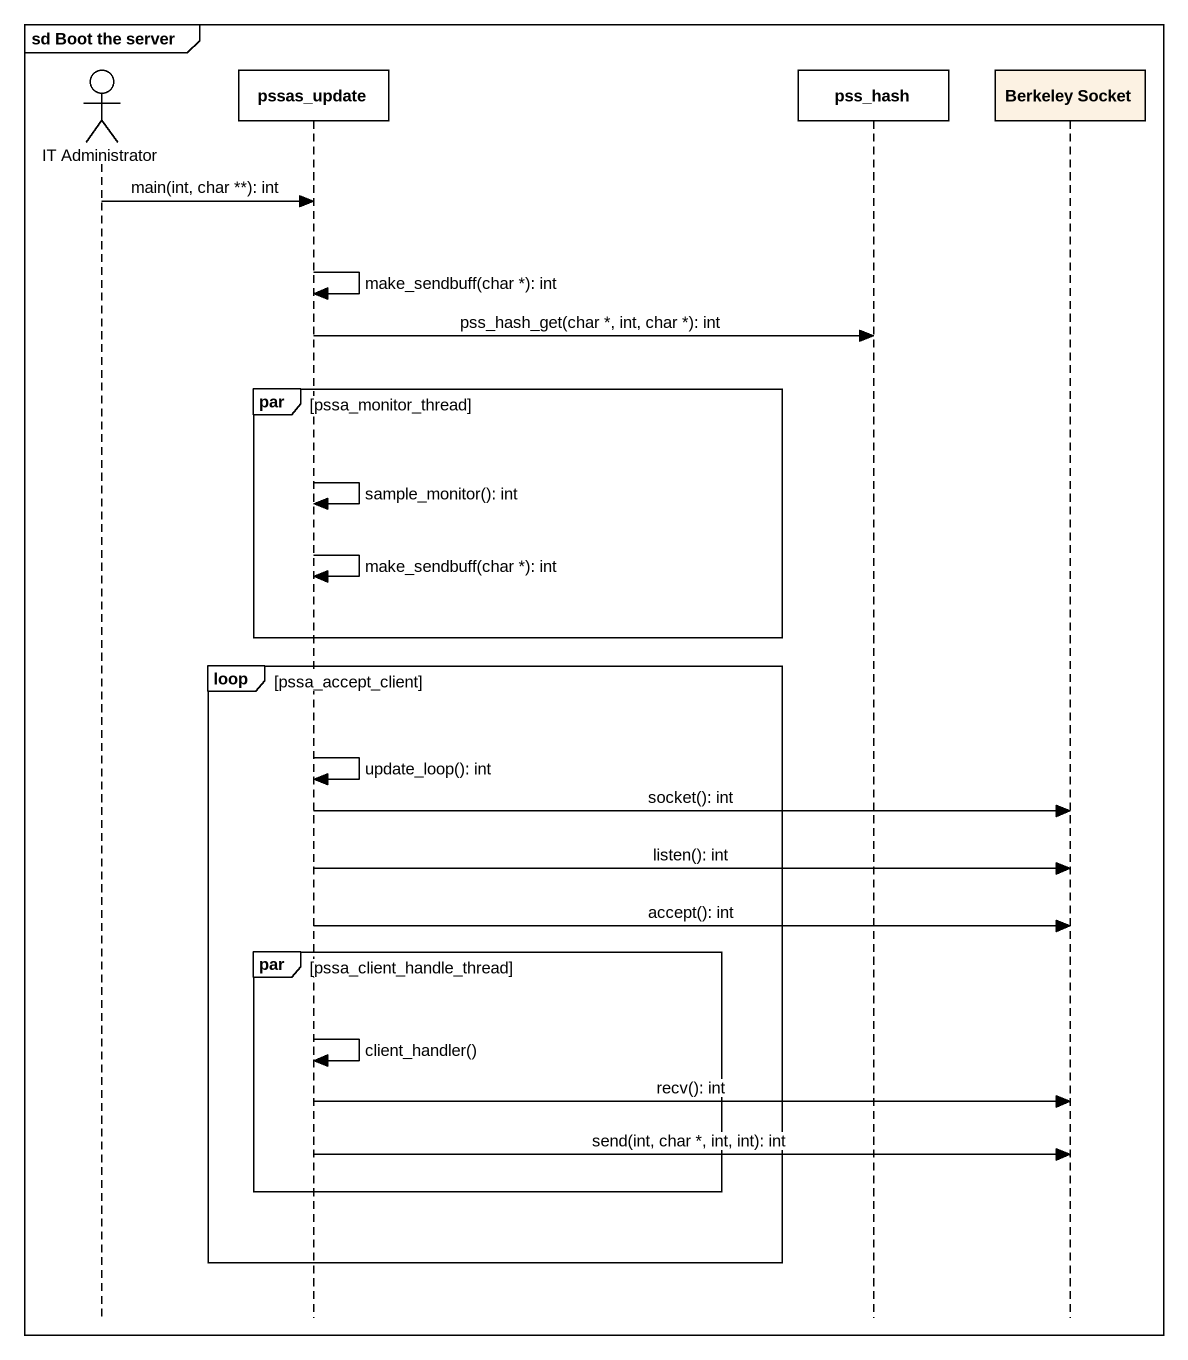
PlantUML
@startuml
mainframe sd Boot the server
hide footbox
actor "IT Administrator" as IT_Administrator
participant pssas_update #FFFFFF
participant pss_hash #FFFFFF
participant "Berkeley Socket" as Berkeley_Socket

IT_Administrator -> pssas_update : main(int, char **): int
pssas_update -> pssas_update : make_sendbuff(char *): int
pssas_update -> pss_hash : pss_hash_get(char *, int, char *): int
par pssa_monitor_thread
  pssas_update -> pssas_update : sample_monitor(): int
  pssas_update -> pssas_update : make_sendbuff(char *): int
end
loop pssa_accept_client
  pssas_update -> pssas_update : update_loop(): int
  pssas_update -> Berkeley_Socket : socket(): int
  pssas_update -> Berkeley_Socket : listen(): int
  pssas_update -> Berkeley_Socket : accept(): int
  par pssa_client_handle_thread
    pssas_update -> pssas_update : client_handler()
    pssas_update -> Berkeley_Socket : recv(): int
    pssas_update -> Berkeley_Socket : send(int, char *, int, int): int
  end
end
@enduml
